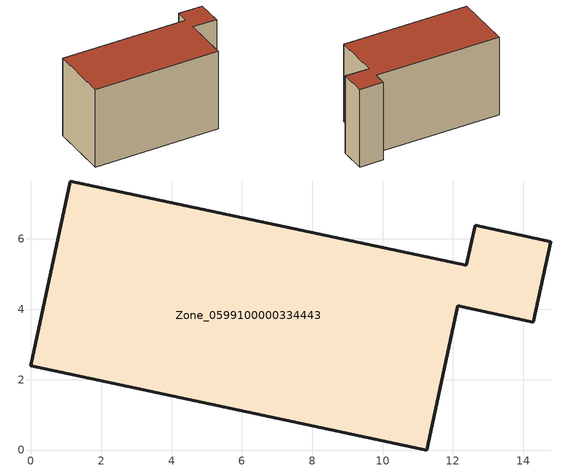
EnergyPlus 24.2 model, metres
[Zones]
Zone_0599100000334443
 floor ground (C_G): 14.29,3.63 12.14,4.1 11.26,0 0,2.4 1.12,7.65 12.38,5.25 12.63,6.39 14.78,5.92 z0
 wall outside (C_F): 12.14,4.1 14.29,3.63 14.78,5.92 12.63,6.39 12.38,5.25 1.12,7.65 0,2.4 11.26,0 12.14,4.1 z0:7.52
 roof outside (C_R): 1.12,7.65 0,2.4 11.26,0 12.14,4.1 14.29,3.63 14.78,5.92 12.63,6.39 12.38,5.25 z7.52
[BUILDING]
Pand.0599100000334443: North Axis=0; Terrain=City; Loads Convergence Tolerance Value=0.04; Temperature Convergence Tolerance Value=0.4; Solar Distribution=FullExterior; Maximum Number of Warmup Days=25; Minimum Number of Warmup Days=1
[Site:Location]
Rotterdam.The.Hague.AP_ZH_NLD Design_Conditions: Latitude=51.96; Longitude=4.45; Time Zone=1; Elevation=-4.5
[SITE:GROUNDTEMPERATURE:BUILDINGSURFACE]
18, 18, 18, 18, 18, 18, 18, 18, 18, 18, 18, 18
[MATERIAL] Thermal Absorptance=0.9; Solar Absorptance=0.7; Visible Absorptance=0.7
Name | Roughness | Thickness | Conductivity | Density | Specific Heat
G.TI.1975-1991 | MediumSmooth | 0.15 | 0.288461 | 540 | 1210
F.TI.1975-1991 | Rough | 0.3 | 0.230769 | 1920 | 840
R.TI.1975-1991 | MediumRough | 0.2 | 0.153846 | 1500 | 1000
[CONSTRUCTION]
C_G: G.TI.1975-1991
C_F: F.TI.1975-1991
C_R: R.TI.1975-1991
[ZONE]
Zone_0599100000334443: Type=1; Multiplier=1; Ceiling Height=Autocalculate; Volume=Autocalculate; Floor Area=autocalculate; Part of Total Floor Area=Yes
[ZONEINFILTRATION:DESIGNFLOWRATE]
Infil_Zone_0599100000334443: Zone or ZoneList or Space or SpaceList=Zone_0599100000334443; Schedule=AlwaysOn; Design Flow Rate Calculation Method=Flow/Area; Flow Rate per Floor Area=0.003; Constant Term Coefficient=1; Temperature Term Coefficient=0; Velocity Term Coefficient=0; Velocity Squared Term Coefficient=0
[HVACTEMPLATE:ZONE:IDEALLOADSAIRSYSTEM]
Zone_0599100000334443: Maximum Heating Supply Air Temperature=50; Minimum Cooling Supply Air Temperature=13; Maximum Heating Supply Air Humidity Ratio=0.0156; Minimum Cooling Supply Air Humidity Ratio=0.0077; Heating Limit=NoLimit; Cooling Limit=NoLimit; Dehumidification Control Type=ConstantSensibleHeatRatio; Cooling Sensible Heat Ratio=0.7; Dehumidification Setpoint=60; Humidification Control Type=None; Humidification Setpoint=30; Outdoor Air Method=None; Outdoor Air Flow Rate per Person=0.00944; Outdoor Air Flow Rate per Zone Floor Area=0; Outdoor Air Flow Rate per Zone=0; Demand Controlled Ventilation Type=None; Outdoor Air Economizer Type=NoEconomizer; Heat Recovery Type=None; Sensible Heat Recovery Effectiveness=0.7; Latent Heat Recovery Effectiveness=0.65
[ZONECONTROL:THERMOSTAT]
ThermostatControl_Zone_0599100000334443: Zone or ZoneList=Zone_0599100000334443; Control Type Schedule=DualSetpointControlType; Control 1=Thermostat_Zone_0599100000334443; Temperature Difference Between Cutout And Setpoint=0
[THERMOSTATSETPOINT:DUALSETPOINT]
Thermostat_Zone_0599100000334443: Heating Setpoint Temperature Schedule=HeatingSetpoint_Zone_0599100000334443; Cooling Setpoint Temperature Schedule=CoolingSetpoint_Zone_0599100000334443
[SCHEDULE:COMPACT]
HeatingSetpoint_Zone_0599100000334443: Through: 12/31, For: AllDays, Until: 24:00, 21
CoolingSetpoint_Zone_0599100000334443: Through: 12/31, For: AllDays, Until: 24:00, 24
DualSetpointControlType: Through: 12/31, For: AllDays, Until: 24:00, 4
AlwaysOn: Through: 12/31, For: AllDays, Until: 24:00, 1
